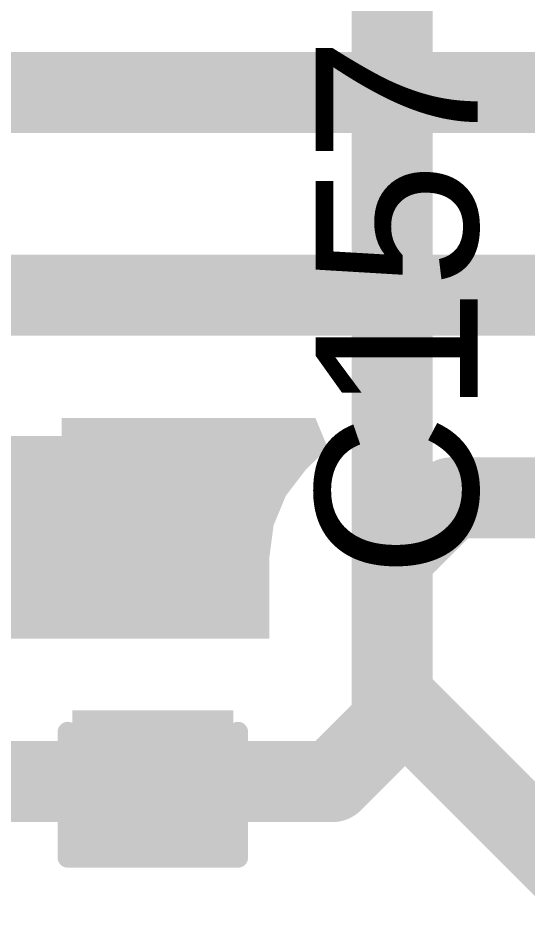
# Model space of a CAD drawing. Header units: inches. Extents: x 68 to 568, y 3 to 460.
# Drawn here: x 149.39 to 152.59, y 173.42 to 179.09 of the extents above; entities that cross this region are included whole.
import ezdxf

# ---------------------------------------------------------------- set-up
doc = ezdxf.new("R2010")
doc.units = ezdxf.units.IN
for name, color, linetype in [('Bottom Layer', 5, 'Continuous'), ('Top Layer', 1, 'Continuous'), ('Top Overlay', 2, 'Continuous'), ('Top Paste', 8, 'Continuous'), ('Top Solder', 216, 'Continuous')]:
    doc.layers.add(name, color=color, linetype=linetype)
doc.styles.add('Arial', font='', dxfattribs={"height": 0.2})
doc.styles.get('Arial').set_extended_font_data('Arial')

# ---------------------------------------------------------------- blocks, each defined once
blk = doc.blocks.new('C___0603_348')
at = {"layer": 'Top Layer'}
for points in [[(-0.381, 0.4445), (-0.381, -0.4445), (-1.143, -0.4445), (-1.143, 0.4445)], [(1.143, 0.4445), (1.143, -0.4445), (0.381, -0.4445), (0.381, 0.4445)]]:
    blk.add_hatch(color=1, dxfattribs=at).paths.add_polyline_path(points)
at = {"layer": 'Top Paste'}
for points in [[(-0.381, 0.4445), (-0.381, -0.4445), (-1.143, -0.4445), (-1.143, 0.4445)], [(1.143, 0.4445), (1.143, -0.4445), (0.381, -0.4445), (0.381, 0.4445)]]:
    blk.add_hatch(color=8, dxfattribs=at).paths.add_polyline_path(points)
at = {"layer": 'Top Solder'}
for points in [[(-0.321, 0.5045), (-0.321, -0.5045), (-1.203, -0.5045), (-1.203, 0.5045)], [(1.203, 0.5045), (1.203, -0.5045), (0.321, -0.5045), (0.321, 0.5045)]]:
    blk.add_hatch(color=216, dxfattribs=at).paths.add_polyline_path(points)
at = {"layer": 'Top Overlay'}
for points in [[(-1.2446, -0.5334, 0.127, 0.127, 0), (-1.2446, 0.5334, 0.127, 0.127, 0)], [(-0.4572, 0.5334, 0.127, 0.127, 0), (-1.2446, 0.5334, 0.127, 0.127, 0)], [(1.2446, 0.5334, 0.127, 0.127, 0), (0.4572, 0.5334, 0.127, 0.127, 0)], [(1.2446, -0.5334, 0.127, 0.127, 0), (1.2446, 0.5334, 0.127, 0.127, 0)], [(-0.4572, -0.5334, 0.127, 0.127, 0), (-1.2446, -0.5334, 0.127, 0.127, 0)], [(1.2446, -0.5334, 0.127, 0.127, 0), (0.4572, -0.5334, 0.127, 0.127, 0)]]:
    blk.add_lwpolyline(points, format="xyseb", dxfattribs=at)
for points in [[(-1.2764, 0.5334, 0.0635, 0.0635, 1), (-1.2128, 0.5334, 0.0635, 0.0635, 1)], [(-1.2764, 0.5334, 0.0635, 0.0635, 1), (-1.2128, 0.5334, 0.0635, 0.0635, 1)], [(-0.4889, 0.5334, 0.0635, 0.0635, 1), (-0.4254, 0.5334, 0.0635, 0.0635, 1)], [(0.4254, 0.5334, 0.0635, 0.0635, 1), (0.4889, 0.5334, 0.0635, 0.0635, 1)], [(1.2128, 0.5334, 0.0635, 0.0635, 1), (1.2764, 0.5334, 0.0635, 0.0635, 1)], [(1.2128, 0.5334, 0.0635, 0.0635, 1), (1.2764, 0.5334, 0.0635, 0.0635, 1)], [(-1.2764, -0.5334, 0.0635, 0.0635, 1), (-1.2128, -0.5334, 0.0635, 0.0635, 1)], [(-1.2764, -0.5334, 0.0635, 0.0635, 1), (-1.2128, -0.5334, 0.0635, 0.0635, 1)], [(-0.4889, -0.5334, 0.0635, 0.0635, 1), (-0.4254, -0.5334, 0.0635, 0.0635, 1)], [(0.4254, -0.5334, 0.0635, 0.0635, 1), (0.4889, -0.5334, 0.0635, 0.0635, 1)], [(1.2128, -0.5334, 0.0635, 0.0635, 1), (1.2764, -0.5334, 0.0635, 0.0635, 1)], [(1.2128, -0.5334, 0.0635, 0.0635, 1), (1.2764, -0.5334, 0.0635, 0.0635, 1)]]:
    blk.add_lwpolyline(points, format="xyseb", close=True, dxfattribs=at)

msp = doc.modelspace()

# ---------------------------------------------------------------- hatches: boundary and pattern name
at = {"layer": 'Top Layer'}
msp.add_hatch(color=1, dxfattribs=at).paths.add_polyline_path([(143.5154, 176.8062), (143.6746, 176.6841), (143.86, 176.6073), (144.0589, 176.5811), (144.0589, 176.5811), (146.2364, 176.5811), (146.2364, 176.4671), (149.6654, 176.4671), (149.6654, 176.5811), (151.2557, 176.5811), (151.3335, 176.3933), (151.1926, 176.2525), (151.0705, 176.0933), (150.9937, 175.9079), (150.9675, 175.709), (150.9675, 175.1971), (149.2844, 175.1971), (149.2844, 175.0702), (143.3828, 175.0702), (142.5181, 175.935), (142.5181, 177.5162), (142.7213, 177.6003)])

# ---------------------------------------------------------------- linework, layer by layer
at = {"layer": 'Bottom Layer'}
for points in [[(151.7361, 174.8397, 0.508, 0.508, 0), (151.7361, 179.8897, 0.508, 0.508, 0)], [(151.7361, 174.8397, 0.508, 0.508, 0), (152.9056, 173.6702, 0.508, 0.508, 0)]]:
    msp.add_lwpolyline(points, format="xyseb", dxfattribs=at)
msp.add_lwpolyline([(151.6091, 174.8397, 0.254, 0.254, 1), (151.8631, 174.8397, 0.254, 0.254, 1)], format="xyseb", close=True, dxfattribs=at)
msp.add_lwpolyline([(151.6091, 174.8397, 0.254, 0.254, 1), (151.8631, 174.8397, 0.254, 0.254, 1)], format="xyseb", close=True, dxfattribs=at)
at = {"layer": 'Top Layer'}
for points in [[(144.9324, 178.6197, 0.508, 0.508, 0), (153.4858, 178.6197, 0.508, 0.508, 0)], [(148.7129, 177.3497, 0.508, 0.508, 0), (153.4858, 177.3497, 0.508, 0.508, 0)], [(151.7361, 175.709, 0.508, 0.508, 0), (152.1067, 176.0797, 0.508, 0.508, 0)], [(152.1067, 176.0797, 0.508, 0.508, 0), (153.4858, 176.0797, 0.508, 0.508, 0)], [(151.7361, 174.6762, 0.508, 0.508, 0), (151.7361, 175.709, 0.508, 0.508, 0)], [(151.3616, 174.3017, 0.508, 0.508, 0), (151.7361, 174.6762, 0.508, 0.508, 0)], [(143.0645, 174.3017, 0.508, 0.508, 0), (150.241, 174.3017, 0.508, 0.508, 0)], [(150.241, 174.3017, 0.508, 0.508, 0), (151.3616, 174.3017, 0.508, 0.508, 0)]]:
    msp.add_lwpolyline(points, format="xyseb", dxfattribs=at)
for points in [[(151.9797, 176.0797, 0.254, 0.254, 1), (152.2337, 176.0797, 0.254, 0.254, 1)], [(151.9797, 176.0797, 0.254, 0.254, 1), (152.2337, 176.0797, 0.254, 0.254, 1)], [(151.6091, 175.709, 0.254, 0.254, 1), (151.8631, 175.709, 0.254, 0.254, 1)], [(151.6091, 175.709, 0.254, 0.254, 1), (151.8631, 175.709, 0.254, 0.254, 1)], [(151.6091, 174.6762, 0.254, 0.254, 1), (151.8631, 174.6762, 0.254, 0.254, 1)], [(151.6091, 174.6762, 0.254, 0.254, 1), (151.8631, 174.6762, 0.254, 0.254, 1)], [(150.114, 174.3017, 0.254, 0.254, 1), (150.368, 174.3017, 0.254, 0.254, 1)], [(150.114, 174.3017, 0.254, 0.254, 1), (150.368, 174.3017, 0.254, 0.254, 1)], [(151.2346, 174.3017, 0.254, 0.254, 1), (151.4886, 174.3017, 0.254, 0.254, 1)], [(151.2346, 174.3017, 0.254, 0.254, 1), (151.4886, 174.3017, 0.254, 0.254, 1)]]:
    msp.add_lwpolyline(points, format="xyseb", close=True, dxfattribs=at)

# ---------------------------------------------------------------- block references
at = {"rotation": 270}
msp.add_blockref('C___0603_348', (150.2369, 175.0701), dxfattribs=at)

# ---------------------------------------------------------------- texts
at = {"layer": 'Top Overlay', "style": 'Arial'}
msp.add_text('C157', height=1.016, rotation=90, dxfattribs=at).set_placement((152.2728, 175.5786))

doc.saveas('drawing.dxf')
